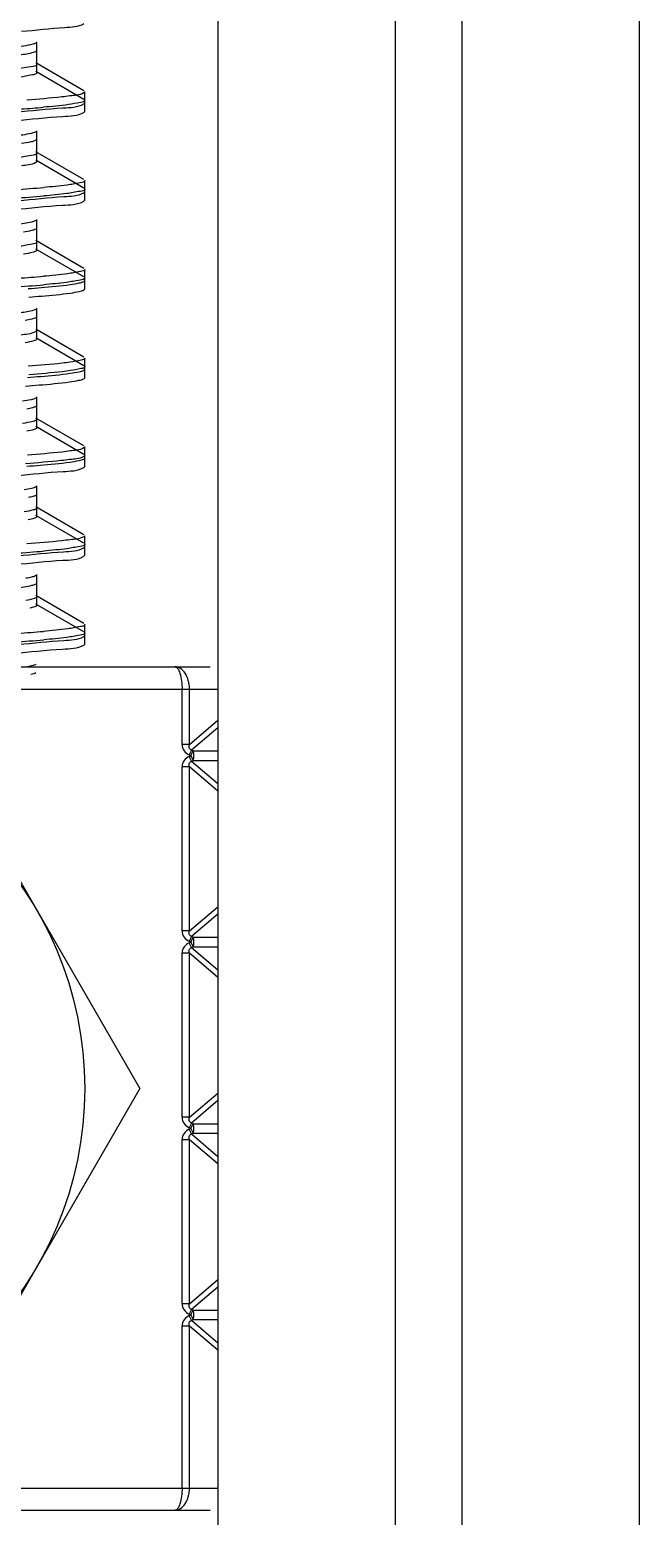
# Model space of a CAD drawing. Extents: x 1382187 to 1725648, y 860327 to 1571294.
# Drawn here: x 1513067.7 to 1513231.3, y 1215334.2 to 1215732.9 of the extents above; entities that cross this region are included whole.
import ezdxf

# ---------------------------------------------------------------- set-up
doc = ezdxf.new("R2010")
doc.units = 0
doc.header["$LTSCALE"] = 1000
doc.header["$MEASUREMENT"] = 0

msp = doc.modelspace()

# ---------------------------------------------------------------- linework, layer by layer
at = {"linetype": 'Continuous'}
for p, q in [((1513118.15, 1215988.29), (1513118.15, 1211247.26)), ((1513165.78, 1215988.29), (1513165.78, 1211247.26)), ((1513183.64, 1215988.29), (1513183.64, 1211247.26)), ((1513231.26, 1215988.29), (1513231.26, 1211247.26)), ((1513069.55, 1215723.72), (1513069.55, 1215729.68)), ((1513069.55, 1215721.45), (1513069.55, 1215727.4)), ((1513082.21, 1215716.54), (1513069.29, 1215724.03)), ((1513082.21, 1215714.26), (1513069.29, 1215721.75)), ((1513082.43, 1215713.31), (1513082.43, 1215716.28)), ((1513082.21, 1215713.05), (1513082.43, 1215713.31)), ((1513082.21, 1215710.77), (1513082.43, 1215711.03)), ((1513082.43, 1215711.03), (1513082.43, 1215714)), ((1513082.43, 1215711.03), (1513082.43, 1215714)), ((1513069.55, 1215699.91), (1513069.55, 1215705.86)), ((1513069.55, 1215697.63), (1513069.55, 1215703.59)), ((1513082.21, 1215692.73), (1513069.29, 1215700.21)), ((1513082.21, 1215690.45), (1513069.29, 1215697.93)), ((1513082.43, 1215689.49), (1513082.43, 1215692.47)), ((1513082.21, 1215689.23), (1513082.43, 1215689.49)), ((1513082.21, 1215686.95), (1513082.43, 1215687.21)), ((1513082.43, 1215687.21), (1513082.43, 1215690.19)), ((1513082.43, 1215687.21), (1513082.43, 1215690.19)), ((1513069.55, 1215676.1), (1513069.55, 1215682.05)), ((1513069.55, 1215673.82), (1513069.55, 1215679.77)), ((1513082.21, 1215668.92), (1513069.29, 1215676.4)), ((1513082.21, 1215666.64), (1513069.29, 1215674.12)), ((1513082.43, 1215665.68), (1513082.43, 1215668.66)), ((1513082.43, 1215665.68), (1513082.43, 1215668.66)), ((1513082.21, 1215665.42), (1513082.43, 1215665.68)), ((1513082.21, 1215663.14), (1513082.43, 1215663.4)), ((1513082.43, 1215663.4), (1513082.43, 1215666.38)), ((1513082.43, 1215663.4), (1513082.43, 1215666.38)), ((1513069.55, 1215652.29), (1513069.55, 1215658.24)), ((1513069.55, 1215650.01), (1513069.55, 1215655.96)), ((1513082.21, 1215645.1), (1513069.29, 1215652.59)), ((1513082.21, 1215642.83), (1513069.29, 1215650.31)), ((1513082.43, 1215641.87), (1513082.43, 1215644.84)), ((1513082.43, 1215641.87), (1513082.43, 1215644.84)), ((1513082.21, 1215641.61), (1513082.43, 1215641.87)), ((1513082.21, 1215639.33), (1513082.43, 1215639.59)), ((1513082.43, 1215639.59), (1513082.43, 1215642.57)), ((1513082.43, 1215639.59), (1513082.43, 1215642.57)), ((1513069.55, 1215628.47), (1513069.55, 1215634.43)), ((1513069.55, 1215626.19), (1513069.55, 1215632.15)), ((1513082.21, 1215621.29), (1513069.29, 1215628.77)), ((1513082.21, 1215619.01), (1513069.29, 1215626.5)), ((1513082.43, 1215618.05), (1513082.43, 1215621.03)), ((1513082.43, 1215618.05), (1513082.43, 1215621.03)), ((1513082.21, 1215617.79), (1513082.43, 1215618.05)), ((1513082.21, 1215615.52), (1513082.43, 1215615.78)), ((1513082.43, 1215615.78), (1513082.43, 1215618.75)), ((1513082.43, 1215615.78), (1513082.43, 1215618.75)), ((1513069.55, 1215604.66), (1513069.55, 1215610.61)), ((1513069.55, 1215602.38), (1513069.55, 1215608.33)), ((1513082.21, 1215597.48), (1513069.29, 1215604.96)), ((1513082.21, 1215595.2), (1513069.29, 1215602.68)), ((1513082.43, 1215594.24), (1513082.43, 1215597.22)), ((1513082.43, 1215594.24), (1513082.43, 1215597.22)), ((1513082.21, 1215593.98), (1513082.43, 1215594.24)), ((1513082.21, 1215591.7), (1513082.43, 1215591.96)), ((1513082.43, 1215591.96), (1513082.43, 1215594.94)), ((1513082.43, 1215591.96), (1513082.43, 1215594.94)), ((1513069.55, 1215580.85), (1513069.55, 1215586.8)), ((1513069.55, 1215578.57), (1513069.55, 1215584.52)), ((1513082.21, 1215573.67), (1513069.29, 1215581.15)), ((1513082.21, 1215571.39), (1513069.29, 1215578.87)), ((1513082.43, 1215570.43), (1513082.43, 1215573.41)), ((1513082.43, 1215570.43), (1513082.43, 1215573.41)), ((1513082.21, 1215570.17), (1513082.43, 1215570.43)), ((1513082.21, 1215567.89), (1513082.43, 1215568.15)), ((1513082.43, 1215568.15), (1513082.43, 1215571.13)), ((1513082.43, 1215568.15), (1513082.43, 1215571.13)), ((1512858.3, 1215562.03), (1513116.07, 1215562.03)), ((1512856.21, 1215556.08), (1513118.15, 1215556.08)), ((1513108.54, 1215541.23), (1513108.54, 1215556.08)), ((1513110.53, 1215541.23), (1513110.53, 1215556.08)), ((1513110.53, 1215541.23), (1513118.15, 1215547.71)), ((1513042.18, 1215544.17), (1513097.17, 1215448.92)), ((1513118.15, 1215545.69), (1513111.08, 1215539.68)), ((1513110.53, 1215541.23), (1513108.54, 1215541.23)), ((1513111.08, 1215539.68), (1513110.48, 1215538.42)), ((1513110.9, 1215538.22), (1513111.49, 1215539.49)), ((1513111.49, 1215539.49), (1513111.08, 1215539.68)), ((1513111.49, 1215539.49), (1513118.15, 1215539.48)), ((1513110.9, 1215538.22), (1513110.48, 1215538.42)), ((1513110.48, 1215538.02), (1513110.9, 1215538.22)), ((1513111.08, 1215536.76), (1513110.48, 1215538.02)), ((1513110.9, 1215538.22), (1513111.49, 1215536.96)), ((1513111.08, 1215536.76), (1513111.49, 1215536.96)), ((1513111.08, 1215536.76), (1513118.15, 1215530.75)), ((1513111.49, 1215536.96), (1513118.15, 1215536.96)), ((1513110.53, 1215535.21), (1513108.54, 1215535.21)), ((1513108.54, 1215491.23), (1513108.54, 1215535.21)), ((1513110.53, 1215491.23), (1513110.53, 1215535.21)), ((1513118.15, 1215528.73), (1513110.53, 1215535.21)), ((1513110.53, 1215491.23), (1513118.15, 1215497.7)), ((1513118.15, 1215495.68), (1513111.08, 1215489.68)), ((1513110.53, 1215491.23), (1513108.54, 1215491.23)), ((1513111.08, 1215489.68), (1513110.48, 1215488.41)), ((1513110.9, 1215488.21), (1513110.48, 1215488.41)), ((1513110.48, 1215488.02), (1513110.9, 1215488.21)), ((1513111.08, 1215486.75), (1513110.48, 1215488.02)), ((1513110.9, 1215488.21), (1513111.49, 1215489.48)), ((1513110.9, 1215488.21), (1513111.49, 1215486.95)), ((1513111.49, 1215489.48), (1513111.08, 1215489.68)), ((1513111.49, 1215489.48), (1513118.15, 1215489.48)), ((1513110.53, 1215485.2), (1513108.54, 1215485.2)), ((1513108.54, 1215441.22), (1513108.54, 1215485.2)), ((1513110.53, 1215441.22), (1513110.53, 1215485.2)), ((1513118.15, 1215478.72), (1513110.53, 1215485.2)), ((1513111.08, 1215486.75), (1513111.49, 1215486.95)), ((1513111.08, 1215486.75), (1513118.15, 1215480.74)), ((1513111.49, 1215486.95), (1513118.15, 1215486.95)), ((1513097.17, 1215448.92), (1513042.18, 1215353.67)), ((1513110.53, 1215441.22), (1513118.15, 1215447.7)), ((1513118.15, 1215445.68), (1513111.08, 1215439.67)), ((1513110.53, 1215441.22), (1513108.54, 1215441.22)), ((1513111.08, 1215439.67), (1513110.48, 1215438.41)), ((1513110.9, 1215438.21), (1513110.48, 1215438.41)), ((1513110.48, 1215438.01), (1513110.9, 1215438.21)), ((1513111.08, 1215436.75), (1513110.48, 1215438.01)), ((1513110.9, 1215438.21), (1513111.49, 1215439.47)), ((1513110.9, 1215438.21), (1513111.49, 1215436.94)), ((1513111.49, 1215439.47), (1513111.08, 1215439.67)), ((1513111.08, 1215436.75), (1513111.49, 1215436.94)), ((1513111.08, 1215436.75), (1513118.15, 1215430.73)), ((1513111.49, 1215439.47), (1513118.15, 1215439.47)), ((1513111.49, 1215436.94), (1513118.15, 1215436.94)), ((1513110.53, 1215435.2), (1513108.54, 1215435.2)), ((1513108.54, 1215391.21), (1513108.54, 1215435.2)), ((1513110.53, 1215391.21), (1513110.53, 1215435.2)), ((1513118.15, 1215428.72), (1513110.53, 1215435.2)), ((1513110.53, 1215391.21), (1513118.15, 1215397.69)), ((1513118.15, 1215395.67), (1513111.08, 1215389.66)), ((1513110.53, 1215391.21), (1513108.54, 1215391.21)), ((1513111.08, 1215389.66), (1513110.48, 1215388.4)), ((1513110.9, 1215388.2), (1513110.48, 1215388.4)), ((1513110.48, 1215388), (1513110.9, 1215388.2)), ((1513111.08, 1215386.74), (1513110.48, 1215388)), ((1513110.9, 1215388.2), (1513111.49, 1215389.46)), ((1513110.9, 1215388.2), (1513111.49, 1215386.94)), ((1513111.49, 1215389.46), (1513111.08, 1215389.66)), ((1513111.49, 1215389.46), (1513118.15, 1215389.46)), ((1513110.53, 1215385.19), (1513108.54, 1215385.19)), ((1513108.54, 1215341.76), (1513108.54, 1215385.19)), ((1513110.53, 1215341.76), (1513110.53, 1215385.19)), ((1513118.15, 1215378.71), (1513110.53, 1215385.19)), ((1513111.08, 1215386.74), (1513111.49, 1215386.94)), ((1513111.08, 1215386.74), (1513118.15, 1215380.73)), ((1513111.49, 1215386.94), (1513118.15, 1215386.94)), ((1512856.21, 1215341.76), (1513118.15, 1215341.76)), ((1512858.3, 1215335.81), (1513116.07, 1215335.81))]:
    msp.add_line(p, q, dxfattribs=at)
msp.add_circle((1512987.18, 1215448.92), 95.25, dxfattribs=at)
for centre, radius, start, end in [((1513038.4, 1216103.82), 393.05, 273.9462, 274.8034), ((1513036, 1216110.16), 423.29, 273.7455, 274.8005), ((1513036.28, 1216108.95), 419.79, 273.7678, 274.801), ((1513035.6, 1216091.38), 428.35, 273.7137, 274.7998), ((1513037.21, 1216073.41), 408.03, 273.8422, 274.8038), ((1513036.43, 1216009.42), 417.79, 273.7805, 274.8013), ((1513037.1, 1215979.48), 409.36, 273.8319, 274.8049), ((1513036.01, 1215990.92), 423.12, 273.7466, 274.8005)]:
    msp.add_arc(centre, radius, start, end, dxfattribs=at)
for points, knots in [([(1513065.45, 1215732.54), (1513069.32, 1215732.81), (1513074.77, 1215733.57), (1513080.69, 1215733.71), (1513082.21, 1215734.58)], [0, 0, 0, 0, 0.689218, 1, 1, 1, 1]), ([(1513069.28, 1215729.38), (1513069.05, 1215729.24), (1513067.15, 1215728.63), (1513065.17, 1215728.42), (1513063.47, 1215728.21)], [0, 0, 0, 0, 0.134595, 1, 1, 1, 1]), ([(1513069.28, 1215727.1), (1513069.1, 1215726.99), (1513067.7, 1215726.49), (1513066.22, 1215726.3), (1513064.97, 1215726.13)], [0, 0, 0, 0, 0.14301, 1, 1, 1, 1]), ([(1513069.54, 1215723.72), (1513069.55, 1215723.16), (1513066.49, 1215722.87), (1513064.99, 1215722.45), (1513063.47, 1215722.26)], [0, 0, 0, 0, 0.270092, 1, 1, 1, 1]), ([(1513069.55, 1215721.45), (1513069.54, 1215721.01), (1513067.3, 1215720.64), (1513066.11, 1215720.34), (1513064.97, 1215720.18)], [0, 0, 0, 0, 0.274738, 1, 1, 1, 1]), ([(1513078.46, 1215715.18), (1513077.72, 1215715.08), (1513073.87, 1215714.62), (1513070.01, 1215714.31), (1513066.88, 1215714.09)], [0, 0, 0, 0, 0.191495, 1, 1, 1, 1]), ([(1513082.43, 1215716.28), (1513082.43, 1215716.16), (1513081.01, 1215715.27), (1513079.72, 1215715.36), (1513078.46, 1215715.18)], [0, 0, 0, 0, 0.088784, 1, 1, 1, 1]), ([(1513063.86, 1215710.9), (1513068.11, 1215711.18), (1513074.06, 1215712.01), (1513080.55, 1215712.1), (1513082.21, 1215713.05)], [0, 0, 0, 0, 0.690867, 1, 1, 1, 1]), ([(1513082.43, 1215714), (1513082.43, 1215713.59), (1513080.29, 1215713.29), (1513079.18, 1215713), (1513078.1, 1215712.86)], [0, 0, 0, 0, 0.272444, 1, 1, 1, 1]), ([(1513063.65, 1215708.61), (1513067.95, 1215708.89), (1513073.97, 1215709.73), (1513080.54, 1215709.81), (1513082.21, 1215710.77)], [0, 0, 0, 0, 0.691069, 1, 1, 1, 1]), ([(1513069.28, 1215705.56), (1513069.07, 1215705.44), (1513067.37, 1215704.87), (1513065.6, 1215704.67), (1513064.08, 1215704.48)], [0, 0, 0, 0, 0.137672, 1, 1, 1, 1]), ([(1513069.28, 1215703.28), (1513068.88, 1215703.05), (1513067.58, 1215702.74), (1513066.32, 1215702.51), (1513065.49, 1215702.39)], [0, 0, 0, 0, 0.361214, 1, 1, 1, 1]), ([(1513069.55, 1215699.91), (1513069.55, 1215699.4), (1513066.82, 1215699.07), (1513065.45, 1215698.7), (1513064.08, 1215698.52)], [0, 0, 0, 0, 0.271698, 1, 1, 1, 1]), ([(1513069.55, 1215697.63), (1513069.54, 1215697.5), (1513068.15, 1215696.54), (1513066.78, 1215696.63), (1513065.49, 1215696.44)], [0, 0, 0, 0, 0.091796, 1, 1, 1, 1]), ([(1513082.43, 1215692.47), (1513082.43, 1215692.02), (1513080.06, 1215691.75), (1513078.87, 1215691.42), (1513077.67, 1215691.27)], [0, 0, 0, 0, 0.27096, 1, 1, 1, 1]), ([(1513063.34, 1215684.77), (1513067.72, 1215685.06), (1513073.83, 1215685.91), (1513080.51, 1215685.98), (1513082.21, 1215686.95)], [0, 0, 0, 0, 0.691359, 1, 1, 1, 1]), ([(1513064.55, 1215687.13), (1513068.63, 1215687.41), (1513074.37, 1215688.2), (1513080.61, 1215688.32), (1513082.21, 1215689.23)], [0, 0, 0, 0, 0.690197, 1, 1, 1, 1]), ([(1513082.43, 1215690.19), (1513082.43, 1215689.74), (1513080.04, 1215689.47), (1513078.83, 1215689.13), (1513077.63, 1215688.98)], [0, 0, 0, 0, 0.270815, 1, 1, 1, 1]), ([(1513069.28, 1215681.75), (1513069.09, 1215681.64), (1513067.58, 1215681.11), (1513066, 1215680.92), (1513064.66, 1215680.74)], [0, 0, 0, 0, 0.140996, 1, 1, 1, 1]), ([(1513069.28, 1215679.47), (1513068.92, 1215679.26), (1513067.8, 1215678.98), (1513066.7, 1215678.77), (1513065.99, 1215678.66)], [0, 0, 0, 0, 0.36678, 1, 1, 1, 1]), ([(1513069.55, 1215676.1), (1513069.55, 1215675.63), (1513067.13, 1215675.28), (1513065.88, 1215674.95), (1513064.66, 1215674.79)], [0, 0, 0, 0, 0.273505, 1, 1, 1, 1]), ([(1513069.54, 1215673.82), (1513069.54, 1215673.47), (1513067.84, 1215673.08), (1513066.89, 1215672.84), (1513065.99, 1215672.7)], [0, 0, 0, 0, 0.279898, 1, 1, 1, 1]), ([(1513082.43, 1215668.66), (1513082.43, 1215668.23), (1513080.16, 1215667.94), (1513079.01, 1215667.63), (1513077.87, 1215667.48)], [0, 0, 0, 0, 0.271617, 1, 1, 1, 1]), ([(1513067.22, 1215663.51), (1513068.38, 1215663.59), (1513072.16, 1215663.89), (1513075.94, 1215664.23), (1513078.55, 1215664.59)], [0, 0, 0, 0, 0.307399, 1, 1, 1, 1]), ([(1513082.43, 1215666.38), (1513082.43, 1215665.92), (1513080, 1215665.65), (1513078.79, 1215665.32), (1513077.57, 1215665.16)], [0, 0, 0, 0, 0.270628, 1, 1, 1, 1]), ([(1513078.55, 1215664.59), (1513079.34, 1215664.71), (1513080.57, 1215664.92), (1513081.82, 1215665.2), (1513082.21, 1215665.42)], [0, 0, 0, 0, 0.643357, 1, 1, 1, 1]), ([(1513078.61, 1215662.32), (1513079.39, 1215662.43), (1513080.6, 1215662.65), (1513081.83, 1215662.92), (1513082.21, 1215663.14)], [0, 0, 0, 0, 0.642712, 1, 1, 1, 1]), ([(1513067.42, 1215661.24), (1513068.57, 1215661.33), (1513072.3, 1215661.62), (1513076.04, 1215661.96), (1513078.61, 1215662.32)], [0, 0, 0, 0, 0.307538, 1, 1, 1, 1]), ([(1513069.28, 1215657.94), (1513069.11, 1215657.84), (1513067.78, 1215657.36), (1513066.39, 1215657.17), (1513065.2, 1215657)], [0, 0, 0, 0, 0.144669, 1, 1, 1, 1]), ([(1513069.28, 1215655.66), (1513068.97, 1215655.48), (1513068.01, 1215655.21), (1513067.06, 1215655.02), (1513066.46, 1215654.92)], [0, 0, 0, 0, 0.372977, 1, 1, 1, 1]), ([(1513069.55, 1215652.29), (1513069.54, 1215652.15), (1513068.02, 1215651.15), (1513066.58, 1215651.25), (1513065.2, 1215651.05)], [0, 0, 0, 0, 0.09033, 1, 1, 1, 1]), ([(1513069.54, 1215650.01), (1513069.54, 1215649.69), (1513068.09, 1215649.3), (1513067.23, 1215649.1), (1513066.46, 1215648.97)], [0, 0, 0, 0, 0.283217, 1, 1, 1, 1]), ([(1513078.55, 1215643.76), (1513077.83, 1215643.66), (1513074.06, 1215643.2), (1513070.28, 1215642.9), (1513067.22, 1215642.67)], [0, 0, 0, 0, 0.191413, 1, 1, 1, 1]), ([(1513082.43, 1215644.84), (1513082.43, 1215644.47), (1513080.53, 1215644.15), (1513079.52, 1215643.9), (1513078.55, 1215643.76)], [0, 0, 0, 0, 0.274367, 1, 1, 1, 1]), ([(1513067.08, 1215639.69), (1513068.26, 1215639.77), (1513072.07, 1215640.07), (1513075.88, 1215640.41), (1513078.51, 1215640.78)], [0, 0, 0, 0, 0.307305, 1, 1, 1, 1]), ([(1513078.61, 1215641.49), (1513077.9, 1215641.39), (1513074.18, 1215640.93), (1513070.44, 1215640.63), (1513067.42, 1215640.41)], [0, 0, 0, 0, 0.191295, 1, 1, 1, 1]), ([(1513078.38, 1215638.48), (1513079.22, 1215638.59), (1513080.5, 1215638.81), (1513081.8, 1215639.1), (1513082.21, 1215639.33)], [0, 0, 0, 0, 0.645021, 1, 1, 1, 1]), ([(1513078.51, 1215640.78), (1513079.31, 1215640.89), (1513080.55, 1215641.1), (1513081.82, 1215641.38), (1513082.21, 1215641.61)], [0, 0, 0, 0, 0.643774, 1, 1, 1, 1]), ([(1513082.43, 1215642.57), (1513082.43, 1215642.2), (1513080.56, 1215641.88), (1513079.57, 1215641.62), (1513078.61, 1215641.49)], [0, 0, 0, 0, 0.27466, 1, 1, 1, 1]), ([(1513066.56, 1215637.37), (1513067.77, 1215637.46), (1513071.72, 1215637.76), (1513075.67, 1215638.1), (1513078.38, 1215638.48)], [0, 0, 0, 0, 0.307317, 1, 1, 1, 1]), ([(1513069.28, 1215634.12), (1513068.9, 1215633.9), (1513067.68, 1215633.6), (1513066.49, 1215633.38), (1513065.72, 1215633.27)], [0, 0, 0, 0, 0.363608, 1, 1, 1, 1]), ([(1513069.28, 1215631.85), (1513069.01, 1215631.69), (1513068.2, 1215631.45), (1513067.4, 1215631.27), (1513066.89, 1215631.18)], [0, 0, 0, 0, 0.37991, 1, 1, 1, 1]), ([(1513069.54, 1215628.47), (1513069.54, 1215628.1), (1513067.7, 1215627.71), (1513066.68, 1215627.46), (1513065.72, 1215627.31)], [0, 0, 0, 0, 0.278286, 1, 1, 1, 1]), ([(1513069.54, 1215626.19), (1513069.54, 1215625.92), (1513068.32, 1215625.53), (1513067.56, 1215625.35), (1513066.89, 1215625.23)], [0, 0, 0, 0, 0.287204, 1, 1, 1, 1]), ([(1513078.51, 1215619.94), (1513077.78, 1215619.84), (1513073.98, 1215619.38), (1513070.17, 1215619.08), (1513067.08, 1215618.85)], [0, 0, 0, 0, 0.19149, 1, 1, 1, 1]), ([(1513082.43, 1215621.03), (1513082.43, 1215620.91), (1513081.04, 1215620.02), (1513079.75, 1215620.11), (1513078.51, 1215619.94)], [0, 0, 0, 0, 0.089033, 1, 1, 1, 1]), ([(1513063.98, 1215613.38), (1513068.2, 1215613.66), (1513074.11, 1215614.48), (1513080.56, 1215614.57), (1513082.21, 1215615.52)], [0, 0, 0, 0, 0.690751, 1, 1, 1, 1]), ([(1513078.38, 1215617.64), (1513077.63, 1215617.54), (1513073.7, 1215617.07), (1513069.75, 1215616.76), (1513066.56, 1215616.53)], [0, 0, 0, 0, 0.191433, 1, 1, 1, 1]), ([(1513066.89, 1215615.86), (1513068.07, 1215615.94), (1513071.94, 1215616.24), (1513075.8, 1215616.59), (1513078.46, 1215616.96)], [0, 0, 0, 0, 0.307276, 1, 1, 1, 1]), ([(1513082.43, 1215618.75), (1513082.43, 1215618.63), (1513080.98, 1215617.73), (1513079.67, 1215617.82), (1513078.38, 1215617.64)], [0, 0, 0, 0, 0.088431, 1, 1, 1, 1]), ([(1513078.46, 1215616.96), (1513079.28, 1215617.07), (1513080.53, 1215617.29), (1513081.81, 1215617.57), (1513082.21, 1215617.79)], [0, 0, 0, 0, 0.644275, 1, 1, 1, 1]), ([(1513069.28, 1215610.31), (1513068.94, 1215610.12), (1513067.9, 1215609.84), (1513066.86, 1215609.64), (1513066.2, 1215609.53)], [0, 0, 0, 0, 0.369442, 1, 1, 1, 1]), ([(1513069.28, 1215608.03), (1513069.05, 1215607.9), (1513068.38, 1215607.68), (1513067.71, 1215607.53), (1513067.29, 1215607.45)], [0, 0, 0, 0, 0.387704, 1, 1, 1, 1]), ([(1513069.54, 1215604.66), (1513069.54, 1215604.33), (1513067.95, 1215603.93), (1513067.04, 1215603.71), (1513066.2, 1215603.58)], [0, 0, 0, 0, 0.281296, 1, 1, 1, 1]), ([(1513069.54, 1215602.38), (1513069.54, 1215602.14), (1513068.52, 1215601.76), (1513067.85, 1215601.6), (1513067.28, 1215601.49)], [0, 0, 0, 0, 0.2919, 1, 1, 1, 1]), ([(1513078.46, 1215596.12), (1513077.72, 1215596.02), (1513073.88, 1215595.55), (1513070.01, 1215595.25), (1513066.89, 1215595.02)], [0, 0, 0, 0, 0.191497, 1, 1, 1, 1]), ([(1513082.43, 1215597.22), (1513082.43, 1215597.09), (1513081.01, 1215596.21), (1513079.72, 1215596.3), (1513078.46, 1215596.12)], [0, 0, 0, 0, 0.088791, 1, 1, 1, 1]), ([(1513063.66, 1215589.54), (1513067.96, 1215589.83), (1513073.97, 1215590.66), (1513080.54, 1215590.74), (1513082.21, 1215591.7)], [0, 0, 0, 0, 0.69106, 1, 1, 1, 1]), ([(1513064.46, 1215591.88), (1513068.56, 1215592.15), (1513074.33, 1215592.95), (1513080.6, 1215593.06), (1513082.21, 1215593.98)], [0, 0, 0, 0, 0.690301, 1, 1, 1, 1]), ([(1513082.43, 1215594.94), (1513082.43, 1215594.49), (1513080.07, 1215594.22), (1513078.89, 1215593.89), (1513077.7, 1215593.74)], [0, 0, 0, 0, 0.271048, 1, 1, 1, 1]), ([(1513067.66, 1215583.71), (1513059.65, 1215581.98), (1513036.4, 1215581.3), (1512997.23, 1215578.87), (1512954.31, 1215577.06), (1512926.3, 1215575.62), (1512914.57, 1215574.48)], [0, 0, 0, 0, 0.160367, 0.451606, 0.769465, 1, 1, 1, 1]), ([(1513069.28, 1215586.5), (1513068.99, 1215586.33), (1513068.1, 1215586.07), (1513067.21, 1215585.89), (1513066.65, 1215585.79)], [0, 0, 0, 0, 0.375957, 1, 1, 1, 1]), ([(1513069.28, 1215584.22), (1513069.09, 1215584.11), (1513068.55, 1215583.92), (1513067.99, 1215583.78), (1513067.66, 1215583.71)], [0, 0, 0, 0, 0.396512, 1, 1, 1, 1]), ([(1513069.54, 1215580.85), (1513069.54, 1215580.55), (1513068.19, 1215580.16), (1513067.38, 1215579.97), (1513066.65, 1215579.84)], [0, 0, 0, 0, 0.28487, 1, 1, 1, 1]), ([(1513069.54, 1215578.57), (1513069.54, 1215578.36), (1513068.71, 1215577.99), (1513068.14, 1215577.86), (1513067.66, 1215577.76)], [0, 0, 0, 0, 0.297941, 1, 1, 1, 1]), ([(1513082.43, 1215573.41), (1513082.43, 1215572.98), (1513080.17, 1215572.69), (1513079.02, 1215572.38), (1513077.87, 1215572.23)], [0, 0, 0, 0, 0.271622, 1, 1, 1, 1]), ([(1513063.35, 1215565.71), (1513067.72, 1215566), (1513073.84, 1215566.85), (1513080.51, 1215566.92), (1513082.21, 1215567.89)], [0, 0, 0, 0, 0.69135, 1, 1, 1, 1]), ([(1513064.55, 1215568.07), (1513068.63, 1215568.35), (1513074.37, 1215569.14), (1513080.61, 1215569.25), (1513082.21, 1215570.17)], [0, 0, 0, 0, 0.690199, 1, 1, 1, 1]), ([(1513082.43, 1215571.13), (1513082.43, 1215570.68), (1513080.04, 1215570.4), (1513078.84, 1215570.07), (1513077.63, 1215569.92)], [0, 0, 0, 0, 0.270822, 1, 1, 1, 1]), ([(1513069.28, 1215562.69), (1513069.03, 1215562.54), (1513068.28, 1215562.31), (1513067.54, 1215562.14), (1513067.07, 1215562.06)], [0, 0, 0, 0, 0.383249, 1, 1, 1, 1]), ([(1513069.28, 1215560.41), (1513069.12, 1215560.31), (1513068.7, 1215560.15), (1513068.26, 1215560.03), (1513068, 1215559.97)], [0, 0, 0, 0, 0.406518, 1, 1, 1, 1]), ([(1513106.63, 1215562.03), (1513106.91, 1215562.03), (1513107.57, 1215561.48), (1513108.33, 1215559.45), (1513108.55, 1215557.51), (1513108.54, 1215556.08)], [0, 0, 0, 0, 0.128078, 0.342475, 1, 1, 1, 1]), ([(1513110.53, 1215556.08), (1513110.53, 1215556.86), (1513110.34, 1215558.36), (1513109.51, 1215560.3), (1513108.25, 1215561.67), (1513107.14, 1215562.03), (1513106.63, 1215562.03)], [0, 0, 0, 0, 0.302203, 0.57488, 0.804028, 1, 1, 1, 1]), ([(1513108.54, 1215541.23), (1513108.55, 1215540.64), (1513108.95, 1215539.43), (1513109.94, 1215538.67), (1513110.48, 1215538.42)], [0, 0, 0, 0, 0.499355, 1, 1, 1, 1]), ([(1513111.08, 1215539.68), (1513110.79, 1215539.77), (1513110.32, 1215540.33), (1513110.46, 1215540.95), (1513110.53, 1215541.23)], [0, 0, 0, 0, 0.502447, 1, 1, 1, 1]), ([(1513111.49, 1215536.96), (1513111.68, 1215537.35), (1513111.81, 1215538.22), (1513111.68, 1215539.1), (1513111.49, 1215539.49)], [0, 0, 0, 0, 0.500048, 1, 1, 1, 1]), ([(1513110.48, 1215538.02), (1513109.94, 1215537.77), (1513108.95, 1215537.02), (1513108.55, 1215535.8), (1513108.54, 1215535.21)], [0, 0, 0, 0, 0.500643, 1, 1, 1, 1]), ([(1513110.53, 1215535.21), (1513110.46, 1215535.5), (1513110.32, 1215536.11), (1513110.79, 1215536.67), (1513111.08, 1215536.76)], [0, 0, 0, 0, 0.49632, 1, 1, 1, 1]), ([(1513108.54, 1215491.23), (1513108.55, 1215490.63), (1513108.95, 1215489.42), (1513109.94, 1215488.67), (1513110.48, 1215488.41)], [0, 0, 0, 0, 0.499355, 1, 1, 1, 1]), ([(1513110.48, 1215488.02), (1513109.94, 1215487.76), (1513108.95, 1215487.01), (1513108.55, 1215485.8), (1513108.54, 1215485.2)], [0, 0, 0, 0, 0.500643, 1, 1, 1, 1]), ([(1513111.08, 1215489.68), (1513110.79, 1215489.76), (1513110.32, 1215490.32), (1513110.46, 1215490.94), (1513110.53, 1215491.23)], [0, 0, 0, 0, 0.502447, 1, 1, 1, 1]), ([(1513111.49, 1215486.95), (1513111.68, 1215487.34), (1513111.81, 1215488.22), (1513111.68, 1215489.09), (1513111.49, 1215489.48)], [0, 0, 0, 0, 0.500048, 1, 1, 1, 1]), ([(1513110.53, 1215485.2), (1513110.46, 1215485.49), (1513110.32, 1215486.1), (1513110.79, 1215486.67), (1513111.08, 1215486.75)], [0, 0, 0, 0, 0.49632, 1, 1, 1, 1]), ([(1513108.54, 1215441.22), (1513108.55, 1215440.63), (1513108.95, 1215439.41), (1513109.94, 1215438.66), (1513110.48, 1215438.41)], [0, 0, 0, 0, 0.499355, 1, 1, 1, 1]), ([(1513111.08, 1215439.67), (1513110.79, 1215439.76), (1513110.32, 1215440.32), (1513110.46, 1215440.93), (1513110.53, 1215441.22)], [0, 0, 0, 0, 0.502447, 1, 1, 1, 1]), ([(1513110.48, 1215438.01), (1513109.94, 1215437.76), (1513108.95, 1215437), (1513108.55, 1215435.79), (1513108.54, 1215435.2)], [0, 0, 0, 0, 0.500643, 1, 1, 1, 1]), ([(1513110.53, 1215435.2), (1513110.46, 1215435.48), (1513110.32, 1215436.1), (1513110.79, 1215436.66), (1513111.08, 1215436.75)], [0, 0, 0, 0, 0.49632, 1, 1, 1, 1]), ([(1513111.49, 1215436.94), (1513111.68, 1215437.33), (1513111.81, 1215438.21), (1513111.68, 1215439.08), (1513111.49, 1215439.47)], [0, 0, 0, 0, 0.500048, 1, 1, 1, 1]), ([(1513108.54, 1215391.21), (1513108.55, 1215390.62), (1513108.95, 1215389.41), (1513109.94, 1215388.65), (1513110.48, 1215388.4)], [0, 0, 0, 0, 0.499355, 1, 1, 1, 1]), ([(1513110.48, 1215388), (1513109.94, 1215387.75), (1513108.95, 1215387), (1513108.55, 1215385.78), (1513108.54, 1215385.19)], [0, 0, 0, 0, 0.500643, 1, 1, 1, 1]), ([(1513111.08, 1215389.66), (1513110.79, 1215389.75), (1513110.32, 1215390.31), (1513110.46, 1215390.92), (1513110.53, 1215391.21)], [0, 0, 0, 0, 0.502447, 1, 1, 1, 1]), ([(1513111.49, 1215386.94), (1513111.68, 1215387.33), (1513111.81, 1215388.2), (1513111.68, 1215389.08), (1513111.49, 1215389.46)], [0, 0, 0, 0, 0.500048, 1, 1, 1, 1]), ([(1513110.53, 1215385.19), (1513110.46, 1215385.48), (1513110.32, 1215386.09), (1513110.79, 1215386.65), (1513111.08, 1215386.74)], [0, 0, 0, 0, 0.49632, 1, 1, 1, 1]), ([(1513108.54, 1215341.76), (1513108.55, 1215340.33), (1513108.33, 1215338.39), (1513107.57, 1215336.36), (1513106.91, 1215335.81), (1513106.63, 1215335.81)], [0, 0, 0, 0, 0.657525, 0.871922, 1, 1, 1, 1]), ([(1513106.63, 1215335.81), (1513107.14, 1215335.81), (1513108.25, 1215336.17), (1513109.51, 1215337.54), (1513110.34, 1215339.48), (1513110.53, 1215340.98), (1513110.53, 1215341.76)], [0, 0, 0, 0, 0.195972, 0.42512, 0.697797, 1, 1, 1, 1])]:
    msp.add_open_spline(points, degree=3, knots=knots, dxfattribs=at)
for points in [[(1513078.1, 1215712.86), (1513075.84, 1215712.55), (1513073.58, 1215712.35), (1513071.31, 1215712.15)], [(1513077.67, 1215691.27), (1513075.59, 1215691), (1513073.5, 1215690.81), (1513071.41, 1215690.63)], [(1513077.63, 1215688.98), (1513075.57, 1215688.72), (1513073.49, 1215688.53), (1513071.42, 1215688.35)], [(1513077.87, 1215667.48), (1513075.71, 1215667.2), (1513073.54, 1215667), (1513071.38, 1215666.81)], [(1513077.57, 1215665.16), (1513075.53, 1215664.9), (1513073.49, 1215664.71), (1513071.44, 1215664.54)], [(1513077.7, 1215593.74), (1513075.61, 1215593.47), (1513073.51, 1215593.28), (1513071.4, 1215593.1)], [(1513077.87, 1215572.23), (1513075.72, 1215571.95), (1513073.55, 1215571.75), (1513071.39, 1215571.56)], [(1513077.63, 1215569.92), (1513075.57, 1215569.66), (1513073.49, 1215569.46), (1513071.42, 1215569.29)]]:
    msp.add_open_spline(points, degree=3, dxfattribs=at)

doc.saveas('drawing.dxf')
